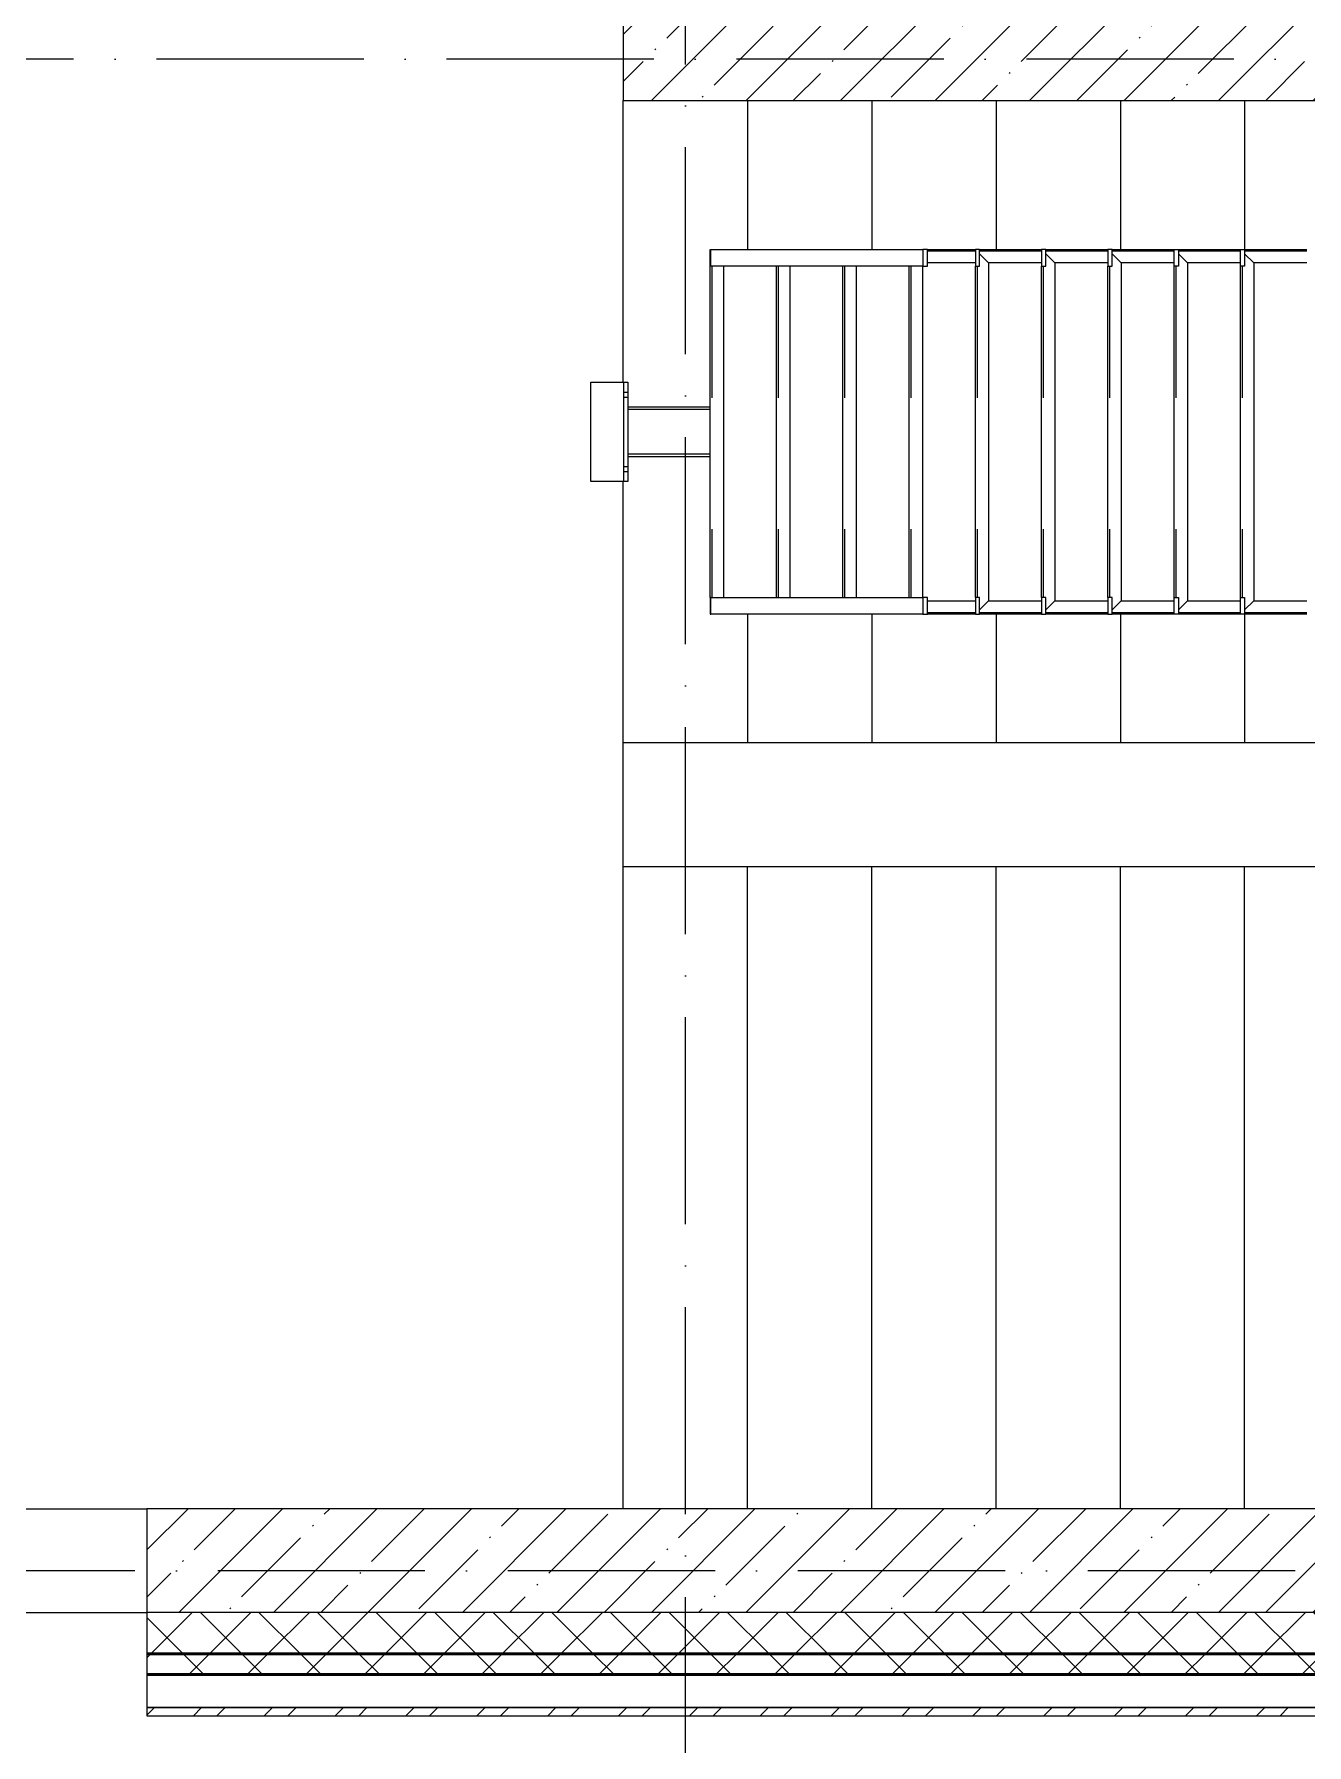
# Model space of a CAD drawing. Header units: millimetres. Extents: x -401725 to 250493, y 305116 to 802890.
# Drawn here: x 226814 to 229885, y 309948 to 314077 of the extents above; entities that cross this region are included whole.
import ezdxf

# ---------------------------------------------------------------- set-up
doc = ezdxf.new("R2010")
doc.units = ezdxf.units.MM
doc.linetypes.add('50_200_ШТРИХ_1Т_ш5_п1_п1_', pattern=[700, 500, -100, 0, -100])
doc.linetypes.add('Штрих', pattern=[635, 317.5, -317.5])
for name, color, linetype, lineweight in [('A-FLOR-____-OTLN', 7, 'Continuous', 9), ('A-GENM-____-HDLN', 7, 'Штрих', 9), ('A-GENM-____-MCUT', 7, 'Continuous', 25), ('A-GENM-____-OTLN', 7, 'Continuous', 9), ('A-WALL-____-MCUT-1', 7, 'Continuous', 9), ('A-WALL-____-MCUT-2', 7, 'Continuous', 50), ('A-WALL-____-MCUT-3', 7, 'Continuous', 9), ('A-WALL-____-OTLN', 7, 'Continuous', 9), ('A-WALL-____-PATT-1', 7, 'Continuous', 9), ('A-WALL-FNSH-MCUT-1', 7, 'Continuous', 9), ('S-GRID-____-OTLN-1', 7, '50_200_ШТРИХ_1Т_ш5_п1_п1_', 9), ('S-STRS-____-OTLN-1', 7, 'Continuous', 9)]:
    doc.layers.add(name, color=color, linetype=linetype, lineweight=lineweight)
pattern_1 = [(45, (144685.44, 312186.37), (-70.71068, 70.71068), []), (135, (144685.44, 312186.37), (-70.71068, -70.71068), [])]
pattern_2 = [(45, (144685.44, 312186.37), (-114.04925, 114.04925), []), (45, (144799.49, 312186.37), (-114.04925, 114.04925), [201.612, -40.322, 3.353, -36.97])]

# ---------------------------------------------------------------- blocks, each defined once
blk = doc.blocks.new('ОМ_Нижняя опорная пятка - ОМ_Нижняя опорная пятка-19082064-АР1_План отверстий 3 этажа в осях 1-64_А-ГГ')
at = {"layer": 'A-GENM-____-OTLN'}
for p, q in [((-96, 10), (-96, 0)), ((-84, 10), (-84, 0)), ((84, 10), (84, 0)), ((96, 10), (96, 0))]:
    blk.add_line(p, q, dxfattribs=at)
blk = doc.blocks.new('ОМ_Уголок_ГОСТ 8509-93 - ОМ_Уголок_ГОСТ 8509-93-V88-АР1_План отверстий 3 этажа в осях 1-64_А-ГГ')
at = {"layer": 'A-GENM-____-HDLN'}
blk.add_line((40, -4), (840, -4), dxfattribs=at)
at = {"layer": 'A-GENM-____-OTLN'}
for p, q in [((32, -32), (10, -10)), ((32, -32), (848, -32)), ((840, 0), (40, 0)), ((870, -10), (848, -32))]:
    blk.add_line(p, q, dxfattribs=at)
blk = doc.blocks.new('ОМ_Уголок_ГОСТ 8509-93 - ОМ_Уголок_ГОСТ 8509-93-V90-АР1_План отверстий 3 этажа в осях 1-64_А-ГГ')
at = {"layer": 'A-GENM-____-HDLN'}
blk.add_line((10, -4), (160, -4), dxfattribs=at)
at = {"layer": 'A-GENM-____-OTLN'}
for p, q in [((160, 0), (10, 0)), ((32, -32), (10, -10)), ((32, -32), (160, -32))]:
    blk.add_line(p, q, dxfattribs=at)
blk = doc.blocks.new('ОМ_Уголок_ГОСТ 8509-93 - ОМ_Уголок_ГОСТ 8509-93-V91-АР1_План отверстий 3 этажа в осях 1-64_А-ГГ')
at = {"layer": 'A-GENM-____-HDLN'}
blk.add_line((140, -4), (290, -4), dxfattribs=at)
at = {"layer": 'A-GENM-____-OTLN'}
for p, q in [((290, 0), (140, 0)), ((140, -32), (268, -32)), ((290, -10), (268, -32))]:
    blk.add_line(p, q, dxfattribs=at)
blk = doc.blocks.new('ОМ_Уголок_ГОСТ 8509-93 - ОМ_Уголок_ГОСТ 8509-93-V92-АР1_План отверстий 3 этажа в осях 1-64_А-ГГ')
at = {"layer": 'A-GENM-____-HDLN'}
blk.add_line((40, -4), (840, -4), dxfattribs=at)
at = {"layer": 'A-GENM-____-OTLN'}
for p, q in [((840, 0), (40, 0)), ((40, -32), (840, -32))]:
    blk.add_line(p, q, dxfattribs=at)
blk = doc.blocks.new('ОМ_Уголок_ГОСТ 8509-93 - ОМ_Уголок_ГОСТ 8509-93-V93-АР1_План отверстий 3 этажа в осях 1-64_А-ГГ')
at = {"layer": 'A-GENM-____-HDLN'}
blk.add_line((44.3, -4), (160, -4), dxfattribs=at)
at = {"layer": 'A-GENM-____-OTLN'}
for p, q in [((160, 0), (44.3, 0)), ((44.3, -32), (160, -32))]:
    blk.add_line(p, q, dxfattribs=at)
blk = doc.blocks.new('ОМ_Уголок_ГОСТ 8509-93 - ОМ_Уголок_ГОСТ 8509-93-V94-АР1_План отверстий 3 этажа в осях 1-64_А-ГГ')
at = {"layer": 'A-GENM-____-HDLN'}
blk.add_line((140, -4), (255.7, -4), dxfattribs=at)
at = {"layer": 'A-GENM-____-OTLN'}
for p, q in [((255.7, 0), (140, 0)), ((140, -32), (255.7, -32))]:
    blk.add_line(p, q, dxfattribs=at)
blk = doc.blocks.new('ОМ_Уголок_ГОСТ 8509-93 - ОМ_Уголок_ГОСТ 8509-93-V95-АР1_План отверстий 3 этажа в осях 1-64_А-ГГ')
at = {"layer": 'A-GENM-____-HDLN'}
blk.add_line((40, -4), (840, -4), dxfattribs=at)
at = {"layer": 'A-GENM-____-OTLN'}
for p, q in [((840, 0), (0, 0)), ((1.3, -1.3), (0, 0)), ((40, -32), (840, -32))]:
    blk.add_line(p, q, dxfattribs=at)
blk = doc.blocks.new('ОМ_Труба_ГОСТ 8639-82 - ОМ_Труба_ГОСТ 8639-82-26527904-АР1_План отверстий 3 этажа в осях 1-64_А-ГГ')
at = {"layer": 'A-GENM-____-HDLN'}
for p, q in [((18060, 44935), (17861.5, 44935)), ((18060, 44827), (17861.5, 44827))]:
    blk.add_line(p, q, dxfattribs=at)
at = {"layer": 'A-GENM-____-OTLN'}
for p, q in [((18060, 44941), (17861.5, 44941)), ((18060, 44821), (17861.5, 44821))]:
    blk.add_line(p, q, dxfattribs=at)
blk = doc.blocks.new('ОМ_Уголок_ГОСТ 8510-86 - ОМ_Уголок_ГОСТ 8510-86-19082066-АР1_План отверстий 3 этажа в осях 1-64_А-ГГ')
at = {"layer": 'A-GENM-____-OTLN'}
for p, q in [((0, 0), (0, -90)), ((240, 0), (0, 0)), ((0, -10), (240, -10)), ((240, -90), (240, 0)), ((0, -90), (240, -90))]:
    blk.add_line(p, q, dxfattribs=at)
blk = doc.blocks.new('ОМ_Полоса_Трапеция прямоугольная_Прокат_ГОСТ 103-2006 - ОМ_Полоса_Трапеция прямоугольная_Прокат_ГОСТ 103-2006-19082130-АР1_План отверстий 3 этажа в осях 1-64_А-ГГ')
at = {"layer": 'A-GENM-____-OTLN'}
for p, q in [((19500, 45321), (19510, 45321)), ((19500, 45281), (19500, 45321)), ((19510, 45321), (19510, 45281)), ((19510, 45281), (19500, 45281))]:
    blk.add_line(p, q, dxfattribs=at)
blk = doc.blocks.new('ОМ_Полоса_Трапеция прямоугольная_Прокат_ГОСТ 103-2006 - ОМ_Полоса_Трапеция прямоугольная_Прокат_ГОСТ 103-2006-V96-АР1_План отверстий 3 этажа в осях 1-64_А-ГГ')
at = {"layer": 'A-GENM-____-MCUT'}
for p, q in [((19030, 45321), (19020, 45321)), ((19020, 45321), (19020, 45281)), ((19030, 45281), (19030, 45321)), ((19020, 45281), (19030, 45281))]:
    blk.add_line(p, q, dxfattribs=at)
blk = doc.blocks.new('ОМ_Полоса_Трапеция прямоугольная_Прокат_ГОСТ 103-2006 - ОМ_Полоса_Трапеция прямоугольная_Прокат_ГОСТ 103-2006-V97-АР1_План отверстий 3 этажа в осях 1-64_А-ГГ')
at = {"layer": 'A-GENM-____-MCUT'}
for p, q in [((18870, 45321), (18860, 45321)), ((18860, 45321), (18860, 45281)), ((18870, 45281), (18870, 45321)), ((18860, 45281), (18870, 45281))]:
    blk.add_line(p, q, dxfattribs=at)
blk = doc.blocks.new('ОМ_Полоса_Трапеция прямоугольная_Прокат_ГОСТ 103-2006 - ОМ_Полоса_Трапеция прямоугольная_Прокат_ГОСТ 103-2006-V98-АР1_План отверстий 3 этажа в осях 1-64_А-ГГ')
at = {"layer": 'A-GENM-____-MCUT'}
for p, q in [((18710, 45321), (18700, 45321)), ((18700, 45321), (18700, 45281)), ((18710, 45281), (18710, 45321)), ((18700, 45281), (18710, 45281))]:
    blk.add_line(p, q, dxfattribs=at)
blk = doc.blocks.new('ОМ_Полоса_Прокат_ГОСТ 103-2006 - ОМ_Полоса_Прокат_ГОСТ 103-2006-20723456-АР1_План отверстий 3 этажа в осях 1-64_А-ГГ')
at = {"layer": 'A-GENM-____-MCUT'}
for p, q in [((18584.3, 45321), (18572.8, 45321)), ((18572.8, 45321), (18572.8, 45281)), ((18584.3, 45281), (18584.3, 45321)), ((18572.8, 45281), (18584.3, 45281))]:
    blk.add_line(p, q, dxfattribs=at)
at = {"layer": 'A-GENM-____-OTLN'}
for p, q in [((18061.3, 45281), (18061.3, 45321)), ((18061.3, 45321), (18572.8, 45321)), ((18572.8, 45281), (18061.3, 45281))]:
    blk.add_line(p, q, dxfattribs=at)
blk = doc.blocks.new('ОМ_Полоса_Трапеция прямоугольная_Прокат_ГОСТ 103-2006 - ОМ_Полоса_Трапеция прямоугольная_Прокат_ГОСТ 103-2006-19082170-АР1_План отверстий 3 этажа в осях 1-64_А-ГГ')
at = {"layer": 'A-GENM-____-OTLN'}
for p, q in [((19500, 44481), (19510, 44481)), ((19500, 44441), (19500, 44481)), ((19510, 44481), (19510, 44441)), ((19510, 44441), (19500, 44441))]:
    blk.add_line(p, q, dxfattribs=at)
blk = doc.blocks.new('ОМ_Полоса_Трапеция прямоугольная_Прокат_ГОСТ 103-2006 - ОМ_Полоса_Трапеция прямоугольная_Прокат_ГОСТ 103-2006-V99-АР1_План отверстий 3 этажа в осях 1-64_А-ГГ')
at = {"layer": 'A-GENM-____-MCUT'}
for p, q in [((19030, 44481), (19020, 44481)), ((19020, 44481), (19020, 44441)), ((19030, 44441), (19030, 44481)), ((19020, 44441), (19030, 44441))]:
    blk.add_line(p, q, dxfattribs=at)
blk = doc.blocks.new('ОМ_Полоса_Трапеция прямоугольная_Прокат_ГОСТ 103-2006 - ОМ_Полоса_Трапеция прямоугольная_Прокат_ГОСТ 103-2006-V100-АР1_План отверстий 3 этажа в осях 1-64_А-ГГ')
at = {"layer": 'A-GENM-____-MCUT'}
for p, q in [((18870, 44481), (18860, 44481)), ((18860, 44481), (18860, 44441)), ((18870, 44441), (18870, 44481)), ((18860, 44441), (18870, 44441))]:
    blk.add_line(p, q, dxfattribs=at)
blk = doc.blocks.new('ОМ_Полоса_Трапеция прямоугольная_Прокат_ГОСТ 103-2006 - ОМ_Полоса_Трапеция прямоугольная_Прокат_ГОСТ 103-2006-V101-АР1_План отверстий 3 этажа в осях 1-64_А-ГГ')
at = {"layer": 'A-GENM-____-MCUT'}
for p, q in [((18710, 44481), (18700, 44481)), ((18700, 44481), (18700, 44441)), ((18710, 44441), (18710, 44481)), ((18700, 44441), (18710, 44441))]:
    blk.add_line(p, q, dxfattribs=at)
blk = doc.blocks.new('ОМ_Полоса_Прокат_ГОСТ 103-2006 - ОМ_Полоса_Прокат_ГОСТ 103-2006-19082171-АР1_План отверстий 3 этажа в осях 1-64_А-ГГ')
at = {"layer": 'A-GENM-____-OTLN'}
for p, q in [((18060, 44481), (18060, 44441)), ((18061.3, 44481), (18060, 44481)), ((18060, 44441), (18061.3, 44441))]:
    blk.add_line(p, q, dxfattribs=at)
blk = doc.blocks.new('ОМ_Полоса_Прокат_ГОСТ 103-2006 - ОМ_Полоса_Прокат_ГОСТ 103-2006-20723498-АР1_План отверстий 3 этажа в осях 1-64_А-ГГ')
at = {"layer": 'A-GENM-____-MCUT'}
for p, q in [((18584.3, 44481), (18572.8, 44481)), ((18572.8, 44481), (18572.8, 44441)), ((18584.3, 44441), (18584.3, 44481)), ((18572.8, 44441), (18584.3, 44441))]:
    blk.add_line(p, q, dxfattribs=at)
at = {"layer": 'A-GENM-____-OTLN'}
for p, q in [((18061.3, 44441), (18061.3, 44481)), ((18061.3, 44481), (18572.8, 44481)), ((18572.8, 44441), (18061.3, 44441))]:
    blk.add_line(p, q, dxfattribs=at)

msp = doc.modelspace()

# ---------------------------------------------------------------- hatches: boundary and pattern name
at = {"layer": 'A-WALL-____-PATT-1'}
h = msp.add_hatch(dxfattribs=at)
h.set_pattern_fill('FP_38', color=256, style=0, pattern_type=2)
h.set_pattern_definition(pattern_2)
h.paths.add_polyline_path([(228485.4376, 313917.4093), (228485.4376, 318017.4093), (228235.4376, 318017.4093), (228235.4376, 313917.4093)], flags=0)
h = msp.add_hatch(dxfattribs=at)
h.set_pattern_fill('FP_38', color=256, style=0, pattern_type=2)
h.set_pattern_definition(pattern_2)
h.paths.add_polyline_path([(233685.4376, 313917.4093), (233685.4376, 314167.4093), (228485.4376, 314167.4093), (228485.4376, 313917.4093), (233044.9751, 313917.4093)], flags=0)
h = msp.add_hatch(dxfattribs=at)
h.set_pattern_fill('FP_38', color=256, style=0, pattern_type=2)
h.set_pattern_definition(pattern_2)
h.paths.add_polyline_path([(233685.4376, 310267.4093), (233685.4376, 310517.4093), (227085.4376, 310517.4093), (227085.4376, 310267.4093), (233044.9751, 310267.4093)], flags=0)
h = msp.add_hatch(dxfattribs=at)
h.set_pattern_fill('FP_1', color=256, style=0, pattern_type=2)
h.set_pattern_definition(pattern_1)
h.paths.add_polyline_path([(245435.4376, 310167.4093), (245935.4376, 310167.4093), (245935.4376, 310267.4093), (236910.4376, 310267.4093), (236910.4376, 310261.4093), (236835.4376, 310261.4093), (236835.4376, 310167.4093), (245417.2251, 310167.4093)], flags=0)
h.paths.add_polyline_path([(233928.7072, 310167.4093), (235035.4376, 310167.4093), (235035.4376, 310261.4093), (234960.4376, 310261.4093), (234960.4376, 310267.4093), (227085.4376, 310267.4093), (227085.4376, 310167.4093), (233685.4376, 310167.4093)], flags=0)
h.paths.add_polyline_path([(226085.4376, 310167.4093), (226085.4376, 310267.4093), (224960.4376, 310267.4093), (224960.4376, 310261.4093), (224885.4376, 310261.4093), (224885.4376, 310167.4093), (225975.1179, 310167.4093)], flags=0)
h.paths.add_polyline_path([(223085.4376, 310167.4093), (223085.4376, 310261.4093), (223010.4376, 310261.4093), (223010.4376, 310267.4093), (221960.4376, 310267.4093), (221960.4376, 310261.4093), (221885.4376, 310261.4093), (221885.4376, 310167.4093), (222440.1894, 310167.4093)], flags=0)
h.paths.add_polyline_path([(220085.4376, 310167.4093), (220085.4376, 310267.4093), (218960.4376, 310267.4093), (218960.4376, 310261.4093), (218885.4376, 310261.4093), (218885.4376, 310167.4093), (218960.4376, 310167.4093)], flags=0)
h.paths.add_polyline_path([(215685.4376, 310167.4093), (217085.4376, 310167.4093), (217085.4376, 310267.4093), (215760.4376, 310267.4093), (215760.4376, 310261.4093), (215685.4376, 310261.4093)], flags=0)
h.paths.add_polyline_path([(213602.8679, 310167.4093), (213885.4376, 310167.4093), (213885.4376, 310261.4093), (213810.4376, 310261.4093), (213810.4376, 310267.4093), (212760.4376, 310267.4093), (212760.4376, 310261.4093), (212685.4376, 310261.4093), (212685.4376, 310167.4093), (212719.1358, 310167.4093)], flags=0)
h.paths.add_polyline_path([(210885.4376, 310167.4093), (210885.4376, 310267.4093), (209760.4376, 310267.4093), (209760.4376, 310261.4093), (209685.4376, 310261.4093), (209685.4376, 310167.4093), (209760.4376, 310167.4093)], flags=0)
h.paths.add_polyline_path([(207535.4376, 310167.4093), (207885.4376, 310167.4093), (207885.4376, 310261.4093), (207810.4376, 310261.4093), (207810.4376, 310267.4093), (206760.4376, 310267.4093), (206760.4376, 310261.4093), (206685.4376, 310261.4093), (206685.4376, 310167.4093), (207416.7429, 310167.4093)], flags=0)
h.paths.add_polyline_path([(204885.4376, 310167.4093), (204885.4376, 310261.4093), (204810.4376, 310261.4093), (204810.4376, 310267.4093), (203760.4376, 310267.4093), (203760.4376, 310261.4093), (203685.4376, 310261.4093), (203685.4376, 310167.4093), (204765.5465, 310167.4093)], flags=0)
h.paths.add_polyline_path([(201885.4376, 310167.4093), (201885.4376, 310261.4093), (201810.4376, 310261.4093), (201810.4376, 310267.4093), (200760.4376, 310267.4093), (200760.4376, 310261.4093), (200685.4376, 310261.4093), (200685.4376, 310167.4093), (201230.6179, 310167.4093)], flags=0)
h.paths.add_polyline_path([(197695.6893, 310167.4093), (198885.4376, 310167.4093), (198885.4376, 310261.4093), (198810.4376, 310261.4093), (198810.4376, 310267.4093), (197760.4376, 310267.4093), (197760.4376, 310261.4093), (197685.4376, 310261.4093), (197685.4376, 310167.4093), (197691.4376, 310167.4093)], flags=0)
h.paths.add_polyline_path([(194685.4376, 310167.4093), (195885.4376, 310167.4093), (195885.4376, 310261.4093), (195810.4376, 310261.4093), (195810.4376, 310267.4093), (194760.4376, 310267.4093), (194760.4376, 310261.4093), (194685.4376, 310261.4093)], flags=0)
h.paths.add_polyline_path([(189742.1, 310167.4093), (189885.4376, 310167.4093), (189885.4376, 310261.4093), (189810.4376, 310261.4093), (189810.4376, 310267.4093), (188760.4376, 310267.4093), (188760.4376, 310261.4093), (188685.4376, 310261.4093), (188685.4376, 310167.4093), (189535.4376, 310167.4093)], flags=0)
h.paths.add_polyline_path([(186885.4376, 310167.4093), (186885.4376, 310261.4093), (186810.4376, 310261.4093), (186810.4376, 310267.4093), (185760.4376, 310267.4093), (185760.4376, 310261.4093), (185685.4376, 310261.4093), (185685.4376, 310167.4093), (186879.4376, 310167.4093)], flags=0)
h.paths.add_polyline_path([(183555.975, 310167.4093), (183885.4376, 310167.4093), (183885.4376, 310261.4093), (183810.4376, 310262.0522), (183810.4376, 310267.4093), (182485.4376, 310267.4093), (182485.4376, 310167.4093)], flags=0)
h.paths.add_polyline_path([(180021.0465, 310167.4093), (180685.4376, 310167.4093), (180685.4376, 310261.4093), (180610.4376, 310261.4093), (180610.4376, 310267.4093), (179485.4376, 310267.4093), (179485.4376, 310167.4093)], flags=0)
h.paths.add_polyline_path([(177685.4376, 310167.4093), (177685.4376, 310261.4093), (177610.4376, 310261.4093), (177610.4376, 310267.4093), (176560.4376, 310267.4093), (176560.4376, 310261.4093), (176485.4376, 310261.4093), (176486.1179, 310167.4093), (177679.4376, 310167.4093)], flags=0)
h.paths.add_polyline_path([(174685.4376, 310167.4093), (174685.4376, 310261.4093), (174610.4376, 310261.4093), (174610.4376, 310267.4093), (173485.4376, 310267.4093), (173485.4376, 310167.4093), (173834.9215, 310167.4093)], flags=0)
h.paths.add_polyline_path([(171685.4376, 310167.4093), (171685.4376, 310261.4093), (171610.4376, 310261.4093), (171610.4376, 310267.4093), (170485.4376, 310267.4093), (170485.4376, 310167.4093), (171183.725, 310167.4093)], flags=0)
h.paths.add_polyline_path([(168685.4376, 310167.4093), (168685.4376, 310261.4093), (168610.4376, 310261.4093), (168610.4376, 310267.4093), (167560.4376, 310267.4093), (167560.4376, 310261.4093), (167485.4376, 310261.4093), (167485.4376, 310167.4093), (167648.7964, 310167.4093)], flags=0)
h.paths.add_polyline_path([(158811.475, 310167.4093), (159685.4376, 310167.4093), (159685.4376, 310261.4093), (159610.4376, 310261.4093), (159610.4376, 310267.4093), (158560.4376, 310267.4093), (158560.4376, 310261.4093), (158485.4376, 310261.4093), (158485.4376, 310167.4093)], flags=0)
h.paths.add_polyline_path([(157044.0107, 310167.4093), (157485.4376, 310167.4093), (157485.4376, 310261.4093), (157410.4376, 310261.4093), (157410.4376, 310267.4093), (152160.4376, 310267.4093), (152160.4376, 310261.4093), (152085.4376, 310261.4093), (152085.4376, 310167.4093), (155585.4376, 310167.4093)], flags=0)
h.paths.add_polyline_path([(149974.1536, 310167.4093), (151085.4376, 310167.4093), (151085.4376, 310261.4093), (151010.4376, 310261.4093), (151010.4376, 310267.4093), (142235.4376, 310267.4093), (142235.4376, 310167.4093), (148206.6893, 310167.4093)], flags=0)
h = msp.add_hatch(dxfattribs=at)
h.set_pattern_fill('FP_1', color=256, style=0, pattern_type=2)
h.set_pattern_definition(pattern_1)
h.paths.add_polyline_path([(245935.4376, 310117.4093), (246035.4376, 310117.4093), (246035.4376, 310167.4093), (236835.4376, 310167.4093), (236835.4376, 310117.4093), (245417.2251, 310117.4093)], flags=0)
h.paths.add_polyline_path([(233928.7072, 310117.4093), (235035.4376, 310117.4093), (235035.4376, 310167.4093), (227085.4376, 310167.4093), (227085.4376, 310117.4093), (233044.9751, 310117.4093)], flags=0)
h.paths.add_polyline_path([(225975.1179, 310117.4093), (226085.4376, 310117.4093), (226085.4376, 310167.4093), (224885.4376, 310167.4093), (224885.4376, 310117.4093), (225091.3858, 310117.4093)], flags=0)
h.paths.add_polyline_path([(221885.4376, 310117.4093), (223085.4376, 310117.4093), (223085.4376, 310167.4093), (221885.4376, 310167.4093)], flags=0)
h.paths.add_polyline_path([(218905.2608, 310117.4093), (220085.4376, 310117.4093), (220085.4376, 310167.4093), (218885.4376, 310167.4093), (218885.4376, 310117.4093)], flags=0)
h.paths.add_polyline_path([(217085.4376, 310117.4093), (217085.4376, 310167.4093), (215685.4376, 310167.4093), (215685.4376, 310117.4093), (216254.0644, 310117.4093)], flags=0)
h.paths.add_polyline_path([(213885.4376, 310117.4093), (213885.4376, 310167.4093), (212685.4376, 310167.4093), (212685.4376, 310117.4093), (213602.8679, 310117.4093)], flags=0)
h.paths.add_polyline_path([(210885.4376, 310117.4093), (210885.4376, 310167.4093), (209685.4376, 310167.4093), (209685.4376, 310117.4093)], flags=0)
h.paths.add_polyline_path([(207885.4376, 310117.4093), (207885.4376, 310167.4093), (206685.4376, 310167.4093), (206685.4376, 310117.4093), (207416.7429, 310117.4093)], flags=0)
h.paths.add_polyline_path([(203685.4376, 310117.4093), (204885.4376, 310117.4093), (204885.4376, 310167.4093), (203685.4376, 310167.4093)], flags=0)
h.paths.add_polyline_path([(200685.4376, 310117.4093), (201885.4376, 310117.4093), (201885.4376, 310167.4093), (200685.4376, 310167.4093)], flags=0)
h.paths.add_polyline_path([(197695.6893, 310117.4093), (198885.4376, 310117.4093), (198885.4376, 310167.4093), (197685.4376, 310167.4093), (197685.4376, 310117.4093)], flags=0)
h.paths.add_polyline_path([(195885.4376, 310117.4093), (195885.4376, 310167.4093), (194685.4376, 310167.4093), (194685.4376, 310117.4093), (195044.4929, 310117.4093)], flags=0)
h.paths.add_polyline_path([(189742.1, 310117.4093), (189885.4376, 310117.4093), (189885.4376, 310167.4093), (188685.4376, 310167.4093), (188685.4376, 310117.4093), (188858.3679, 310117.4093)], flags=0)
h.paths.add_polyline_path([(186885.4376, 310117.4093), (186885.4376, 310167.4093), (185685.4376, 310167.4093), (185685.4376, 310117.4093), (186207.1715, 310117.4093)], flags=0)
h.paths.add_polyline_path([(183555.975, 310117.4093), (183885.4376, 310117.4093), (183885.4376, 310167.4093), (182485.4376, 310167.4093), (182485.4376, 310117.4093)], flags=0)
h.paths.add_polyline_path([(180685.4376, 310117.4093), (180685.4376, 310167.4093), (179485.4376, 310167.4093), (179485.4376, 310117.4093), (180021.0465, 310117.4093)], flags=0)
h.paths.add_polyline_path([(177685.4376, 310117.4093), (177685.4376, 310167.4093), (176485.4376, 310167.4093), (176486.1179, 310117.4093)], flags=0)
h.paths.add_polyline_path([(174685.4376, 310117.4093), (174685.4376, 310167.4093), (173485.4376, 310167.4093), (173485.4376, 310117.4093), (173834.9215, 310117.4093)], flags=0)
h.paths.add_polyline_path([(171685.4376, 310117.4093), (171685.4376, 310167.4093), (170485.4376, 310167.4093), (170485.4376, 310117.4093), (171183.725, 310117.4093)], flags=0)
h.paths.add_polyline_path([(167648.7964, 310117.4093), (168685.4376, 310117.4093), (168685.4376, 310167.4093), (167485.4376, 310167.4093), (167485.4376, 310117.4093)], flags=0)
h.paths.add_polyline_path([(158485.4376, 310117.4093), (159685.4376, 310117.4093), (159685.4376, 310167.4093), (158485.4376, 310167.4093)], flags=0)
h.paths.add_polyline_path([(157485.4376, 310117.4093), (157485.4376, 310167.4093), (152085.4376, 310167.4093), (152085.4376, 310117.4093), (157044.0107, 310117.4093)], flags=0)
h.paths.add_polyline_path([(150857.8857, 310117.4093), (151085.4376, 310117.4093), (151085.4376, 310167.4093), (142135.4376, 310167.4093), (142135.4376, 310117.4093), (149974.1536, 310117.4093)], flags=0)
h = msp.add_hatch(dxfattribs=at)
h.set_pattern_fill('FP_3', color=256, style=0, pattern_type=2)
h.set_pattern_definition([(45, (144685.44, 312186.37), (-85.53659, 85.53659), []), (45, (144742.46, 312186.37), (-85.53659, 85.53659), [])])
h.paths.add_polyline_path([(246165.4376, 310017.4093), (246165.4376, 310037.4093), (236835.4376, 310037.4093), (236835.4376, 310017.4093), (245417.2251, 310017.4093)], flags=0)
h.paths.add_polyline_path([(233928.7072, 310017.4093), (235035.4376, 310017.4093), (235035.4376, 310037.4093), (227085.4376, 310037.4093), (227085.4376, 310017.4093), (233044.9751, 310017.4093)], flags=0)
h.paths.add_polyline_path([(225091.3858, 310017.4093), (226085.4376, 310017.4093), (226085.4376, 310037.4093), (224885.4376, 310037.4093), (224885.4376, 310017.4093)], flags=0)
h.paths.add_polyline_path([(223085.4376, 310017.4093), (223085.4376, 310037.4093), (221886.4376, 310037.4093), (221886.4376, 310017.4093), (222440.1894, 310017.4093)], flags=0)
h.paths.add_polyline_path([(218905.2608, 310017.4093), (220085.4376, 310017.4093), (220085.4376, 310037.4093), (218885.4376, 310037.4093), (218885.4376, 310017.4093)], flags=0)
h.paths.add_polyline_path([(216570.4376, 310017.4093), (217085.4376, 310017.4093), (217085.4376, 310037.4093), (216570.4376, 310037.4093)], flags=0)

# ---------------------------------------------------------------- linework, layer by layer
at = {"layer": 'A-FLOR-____-OTLN'}
for p, q in [((228235.4376, 313237.4093), (228235.4376, 313917.4093)), ((228235.4376, 310517.4093), (228235.4376, 312997.4093))]:
    msp.add_line(p, q, dxfattribs=at)
at = {"layer": 'A-WALL-____-MCUT-1'}
for p, q in [((228235.4376, 318017.4093), (228235.4376, 313917.4093)), ((228235.4376, 313917.4093), (233685.4376, 313917.4093)), ((233685.4376, 310517.4093), (227085.4376, 310517.4093)), ((227085.4376, 310517.4093), (227085.4376, 310267.4093)), ((233685.4376, 310267.4093), (227085.4376, 310267.4093))]:
    msp.add_line(p, q, dxfattribs=at)
at = {"layer": 'A-WALL-____-MCUT-2'}
for p, q in [((227085.4376, 310167.4093), (235035.4376, 310167.4093)), ((227085.4376, 310117.4093), (235035.4376, 310117.4093))]:
    msp.add_line(p, q, dxfattribs=at)
at = {"layer": 'A-WALL-____-MCUT-3'}
for p, q in [((227085.4376, 310267.4093), (227085.4376, 310037.4093)), ((227085.4376, 310037.4093), (235035.4376, 310037.4093))]:
    msp.add_line(p, q, dxfattribs=at)
at = {"layer": 'A-WALL-____-OTLN'}
for p, q in [((226085.4376, 310517.4093), (227085.4376, 310517.4093)), ((226085.4376, 310267.4093), (227085.4376, 310267.4093))]:
    msp.add_line(p, q, dxfattribs=at)
at = {"layer": 'A-WALL-FNSH-MCUT-1'}
for p, q in [((235035.4376, 310037.4093), (227085.4376, 310037.4093)), ((227085.4376, 310037.4093), (227085.4376, 310017.4093)), ((227085.4376, 310017.4093), (235035.4376, 310017.4093))]:
    msp.add_line(p, q, dxfattribs=at)
at = {"layer": 'S-GRID-____-OTLN-1'}
for p, q in [((228385.4376, 307703.761), (228385.4376, 318721.3833)), ((248611.9079, 314017.4093), (140016.6674, 314017.4093)), ((248759.8442, 310367.4093), (140016.6674, 310367.4093))]:
    msp.add_line(p, q, dxfattribs=at)
at = {"layer": 'S-STRS-____-OTLN-1'}
for p, q in [((228535.4376, 313917.4093), (228535.4376, 313557.4093)), ((228535.4376, 313917.4093), (228535.4376, 313557.4093)), ((228835.4376, 313917.4093), (228835.4376, 313557.4093)), ((228835.4376, 313917.4093), (228835.4376, 313557.4093)), ((229135.4376, 313917.4093), (229135.4376, 313557.4093)), ((229135.4376, 313917.4093), (229135.4376, 313557.4093)), ((229435.4376, 313917.4093), (229435.4376, 313557.4093)), ((229435.4376, 313917.4093), (229435.4376, 313557.4093)), ((229735.4376, 313917.4093), (229735.4376, 313557.4093)), ((229735.4376, 313917.4093), (229735.4376, 313557.4093)), ((228535.4376, 312677.4093), (228535.4376, 312367.4093)), ((228535.4376, 312677.4093), (228535.4376, 312367.4093)), ((228835.4376, 312677.4093), (228835.4376, 312367.4093)), ((228835.4376, 312677.4093), (228835.4376, 312367.4093)), ((229135.4376, 312677.4093), (229135.4376, 312367.4093)), ((229135.4376, 312677.4093), (229135.4376, 312367.4093)), ((229435.4376, 312677.4093), (229435.4376, 312367.4093)), ((229435.4376, 312677.4093), (229435.4376, 312367.4093)), ((229735.4376, 312677.4093), (229735.4376, 312367.4093)), ((229735.4376, 312677.4093), (229735.4376, 312367.4093)), ((228235.4376, 312367.4093), (228535.4376, 312367.4093)), ((228535.4376, 312367.4093), (228835.4376, 312367.4093)), ((228835.4376, 312367.4093), (229135.4376, 312367.4093)), ((229135.4376, 312367.4093), (229435.4376, 312367.4093)), ((229435.4376, 312367.4093), (229735.4376, 312367.4093)), ((229735.4376, 312367.4093), (230035.4376, 312367.4093)), ((228235.4376, 310517.4093), (228235.4376, 312067.4093)), ((228535.4376, 312067.4093), (228235.4376, 312067.4093)), ((228835.4376, 312067.4093), (228535.4376, 312067.4093)), ((228535.4376, 310517.4093), (228535.4376, 312067.4093)), ((228535.4376, 310517.4093), (228535.4376, 312067.4093)), ((229135.4376, 312067.4093), (228835.4376, 312067.4093)), ((228835.4376, 310517.4093), (228835.4376, 312067.4093)), ((228835.4376, 310517.4093), (228835.4376, 312067.4093)), ((229435.4376, 312067.4093), (229135.4376, 312067.4093)), ((229135.4376, 310517.4093), (229135.4376, 312067.4093)), ((229135.4376, 310517.4093), (229135.4376, 312067.4093)), ((229735.4376, 312067.4093), (229435.4376, 312067.4093)), ((229435.4376, 310517.4093), (229435.4376, 312067.4093)), ((229435.4376, 310517.4093), (229435.4376, 312067.4093)), ((230035.4376, 312067.4093), (229735.4376, 312067.4093)), ((229735.4376, 310517.4093), (229735.4376, 312067.4093)), ((229735.4376, 310517.4093), (229735.4376, 312067.4093))]:
    msp.add_line(p, q, dxfattribs=at)

# ---------------------------------------------------------------- block references
at = {"layer": 'A-GENM-____-OTLN', "extrusion": (0, 0, -1)}
for name, p, rotation in [('ОМ_Уголок_ГОСТ 8509-93 - ОМ_Уголок_ГОСТ 8509-93-V95-АР1_План отверстий 3 этажа в осях 1-64_А-ГГ', (-228445.4376, 313557.4093), 269.9999999999989), ('ОМ_Уголок_ГОСТ 8509-93 - ОМ_Уголок_ГОСТ 8509-93-V88-АР1_План отверстий 3 этажа в осях 1-64_А-ГГ', (-229085.4376, 313557.4093), 269.9999999999989), ('ОМ_Уголок_ГОСТ 8509-93 - ОМ_Уголок_ГОСТ 8509-93-V88-АР1_План отверстий 3 этажа в осях 1-64_А-ГГ', (-229245.4376, 313557.4093), 269.9999999999989), ('ОМ_Уголок_ГОСТ 8509-93 - ОМ_Уголок_ГОСТ 8509-93-V88-АР1_План отверстий 3 этажа в осях 1-64_А-ГГ', (-229405.4376, 313557.4093), 269.9999999999989), ('ОМ_Уголок_ГОСТ 8509-93 - ОМ_Уголок_ГОСТ 8509-93-V88-АР1_План отверстий 3 этажа в осях 1-64_А-ГГ', (-229565.4376, 313557.4093), 269.9999999999989), ('ОМ_Уголок_ГОСТ 8509-93 - ОМ_Уголок_ГОСТ 8509-93-V88-АР1_План отверстий 3 этажа в осях 1-64_А-ГГ', (-229725.4376, 313557.4093), 269.9999999999989), ('ОМ_Уголок_ГОСТ 8509-93 - ОМ_Уголок_ГОСТ 8509-93-V92-АР1_План отверстий 3 этажа в осях 1-64_А-ГГ', (-228605.4376, 313557.4093), 269.9999999999989), ('ОМ_Уголок_ГОСТ 8509-93 - ОМ_Уголок_ГОСТ 8509-93-V92-АР1_План отверстий 3 этажа в осях 1-64_А-ГГ', (-228765.4376, 313557.4093), 269.9999999999989), ('ОМ_Уголок_ГОСТ 8509-93 - ОМ_Уголок_ГОСТ 8509-93-V92-АР1_План отверстий 3 этажа в осях 1-64_А-ГГ', (-228925.4376, 313557.4093), 269.9999999999989), ('ОМ_Уголок_ГОСТ 8510-86 - ОМ_Уголок_ГОСТ 8510-86-19082066-АР1_План отверстий 3 этажа в осях 1-64_А-ГГ', (-228246.9269, 312997.4093), 89.99999999999918), ('ОМ_Уголок_ГОСТ 8509-93 - ОМ_Уголок_ГОСТ 8509-93-V93-АР1_План отверстий 3 этажа в осях 1-64_А-ГГ', (-228925.4376, 312677.4093), 180), ('ОМ_Уголок_ГОСТ 8509-93 - ОМ_Уголок_ГОСТ 8509-93-V90-АР1_План отверстий 3 этажа в осях 1-64_А-ГГ', (-229085.4376, 312677.4093), 180), ('ОМ_Уголок_ГОСТ 8509-93 - ОМ_Уголок_ГОСТ 8509-93-V90-АР1_План отверстий 3 этажа в осях 1-64_А-ГГ', (-229245.4376, 312677.4093), 180), ('ОМ_Уголок_ГОСТ 8509-93 - ОМ_Уголок_ГОСТ 8509-93-V90-АР1_План отверстий 3 этажа в осях 1-64_А-ГГ', (-229405.4376, 312677.4093), 180), ('ОМ_Уголок_ГОСТ 8509-93 - ОМ_Уголок_ГОСТ 8509-93-V90-АР1_План отверстий 3 этажа в осях 1-64_А-ГГ', (-229565.4376, 312677.4093), 180), ('ОМ_Уголок_ГОСТ 8509-93 - ОМ_Уголок_ГОСТ 8509-93-V90-АР1_План отверстий 3 этажа в осях 1-64_А-ГГ', (-229725.4376, 312677.4093), 180)]:
    msp.add_blockref(name, p, dxfattribs=dict(at, rotation=rotation))
at = {"layer": 'A-GENM-____-OTLN'}
for name, p in [('ОМ_Полоса_Прокат_ГОСТ 103-2006 - ОМ_Полоса_Прокат_ГОСТ 103-2006-20723456-АР1_План отверстий 3 этажа в осях 1-64_А-ГГ', (210385.4376, 268236.3674)), ('ОМ_Полоса_Трапеция прямоугольная_Прокат_ГОСТ 103-2006 - ОМ_Полоса_Трапеция прямоугольная_Прокат_ГОСТ 103-2006-V98-АР1_План отверстий 3 этажа в осях 1-64_А-ГГ', (210385.4376, 268236.3674)), ('ОМ_Полоса_Трапеция прямоугольная_Прокат_ГОСТ 103-2006 - ОМ_Полоса_Трапеция прямоугольная_Прокат_ГОСТ 103-2006-V97-АР1_План отверстий 3 этажа в осях 1-64_А-ГГ', (210385.4376, 268236.3674)), ('ОМ_Полоса_Трапеция прямоугольная_Прокат_ГОСТ 103-2006 - ОМ_Полоса_Трапеция прямоугольная_Прокат_ГОСТ 103-2006-V96-АР1_План отверстий 3 этажа в осях 1-64_А-ГГ', (210385.4376, 268236.3674)), ('ОМ_Полоса_Трапеция прямоугольная_Прокат_ГОСТ 103-2006 - ОМ_Полоса_Трапеция прямоугольная_Прокат_ГОСТ 103-2006-19082130-АР1_План отверстий 3 этажа в осях 1-64_А-ГГ', (210065.4376, 268236.3674)), ('ОМ_Полоса_Трапеция прямоугольная_Прокат_ГОСТ 103-2006 - ОМ_Полоса_Трапеция прямоугольная_Прокат_ГОСТ 103-2006-19082130-АР1_План отверстий 3 этажа в осях 1-64_А-ГГ', (210225.4376, 268236.3674)), ('ОМ_Труба_ГОСТ 8639-82 - ОМ_Труба_ГОСТ 8639-82-26527904-АР1_План отверстий 3 этажа в осях 1-64_А-ГГ', (210385.4376, 268236.3674)), ('ОМ_Полоса_Прокат_ГОСТ 103-2006 - ОМ_Полоса_Прокат_ГОСТ 103-2006-19082171-АР1_План отверстий 3 этажа в осях 1-64_А-ГГ', (210385.4376, 268236.3674)), ('ОМ_Полоса_Прокат_ГОСТ 103-2006 - ОМ_Полоса_Прокат_ГОСТ 103-2006-20723498-АР1_План отверстий 3 этажа в осях 1-64_А-ГГ', (210385.4376, 268236.3674)), ('ОМ_Полоса_Трапеция прямоугольная_Прокат_ГОСТ 103-2006 - ОМ_Полоса_Трапеция прямоугольная_Прокат_ГОСТ 103-2006-V101-АР1_План отверстий 3 этажа в осях 1-64_А-ГГ', (210385.4376, 268236.3674)), ('ОМ_Полоса_Трапеция прямоугольная_Прокат_ГОСТ 103-2006 - ОМ_Полоса_Трапеция прямоугольная_Прокат_ГОСТ 103-2006-V100-АР1_План отверстий 3 этажа в осях 1-64_А-ГГ', (210385.4376, 268236.3674)), ('ОМ_Полоса_Трапеция прямоугольная_Прокат_ГОСТ 103-2006 - ОМ_Полоса_Трапеция прямоугольная_Прокат_ГОСТ 103-2006-V99-АР1_План отверстий 3 этажа в осях 1-64_А-ГГ', (210385.4376, 268236.3674)), ('ОМ_Полоса_Трапеция прямоугольная_Прокат_ГОСТ 103-2006 - ОМ_Полоса_Трапеция прямоугольная_Прокат_ГОСТ 103-2006-19082170-АР1_План отверстий 3 этажа в осях 1-64_А-ГГ', (210065.4376, 268236.3674)), ('ОМ_Полоса_Трапеция прямоугольная_Прокат_ГОСТ 103-2006 - ОМ_Полоса_Трапеция прямоугольная_Прокат_ГОСТ 103-2006-19082170-АР1_План отверстий 3 этажа в осях 1-64_А-ГГ', (210225.4376, 268236.3674))]:
    msp.add_blockref(name, p, dxfattribs=at)
at = {"layer": 'A-GENM-____-OTLN', "extrusion": (0, 0, -1)}
for name, p in [('ОМ_Уголок_ГОСТ 8509-93 - ОМ_Уголок_ГОСТ 8509-93-V94-АР1_План отверстий 3 этажа в осях 1-64_А-ГГ', (-229225.4376, 313557.4093)), ('ОМ_Уголок_ГОСТ 8509-93 - ОМ_Уголок_ГОСТ 8509-93-V91-АР1_План отверстий 3 этажа в осях 1-64_А-ГГ', (-229385.4376, 313557.4093)), ('ОМ_Уголок_ГОСТ 8509-93 - ОМ_Уголок_ГОСТ 8509-93-V91-АР1_План отверстий 3 этажа в осях 1-64_А-ГГ', (-229545.4376, 313557.4093)), ('ОМ_Уголок_ГОСТ 8509-93 - ОМ_Уголок_ГОСТ 8509-93-V91-АР1_План отверстий 3 этажа в осях 1-64_А-ГГ', (-229705.4376, 313557.4093)), ('ОМ_Уголок_ГОСТ 8509-93 - ОМ_Уголок_ГОСТ 8509-93-V91-АР1_План отверстий 3 этажа в осях 1-64_А-ГГ', (-229865.4376, 313557.4093)), ('ОМ_Уголок_ГОСТ 8509-93 - ОМ_Уголок_ГОСТ 8509-93-V91-АР1_План отверстий 3 этажа в осях 1-64_А-ГГ', (-230025.4376, 313557.4093))]:
    msp.add_blockref(name, p, dxfattribs=at)
at = {"layer": 'A-GENM-____-OTLN', "rotation": 90.00000000000084}
msp.add_blockref('ОМ_Нижняя опорная пятка - ОМ_Нижняя опорная пятка-19082064-АР1_План отверстий 3 этажа в осях 1-64_А-ГГ', (228246.9269, 313117.4093), dxfattribs=at)

doc.saveas('drawing.dxf')
